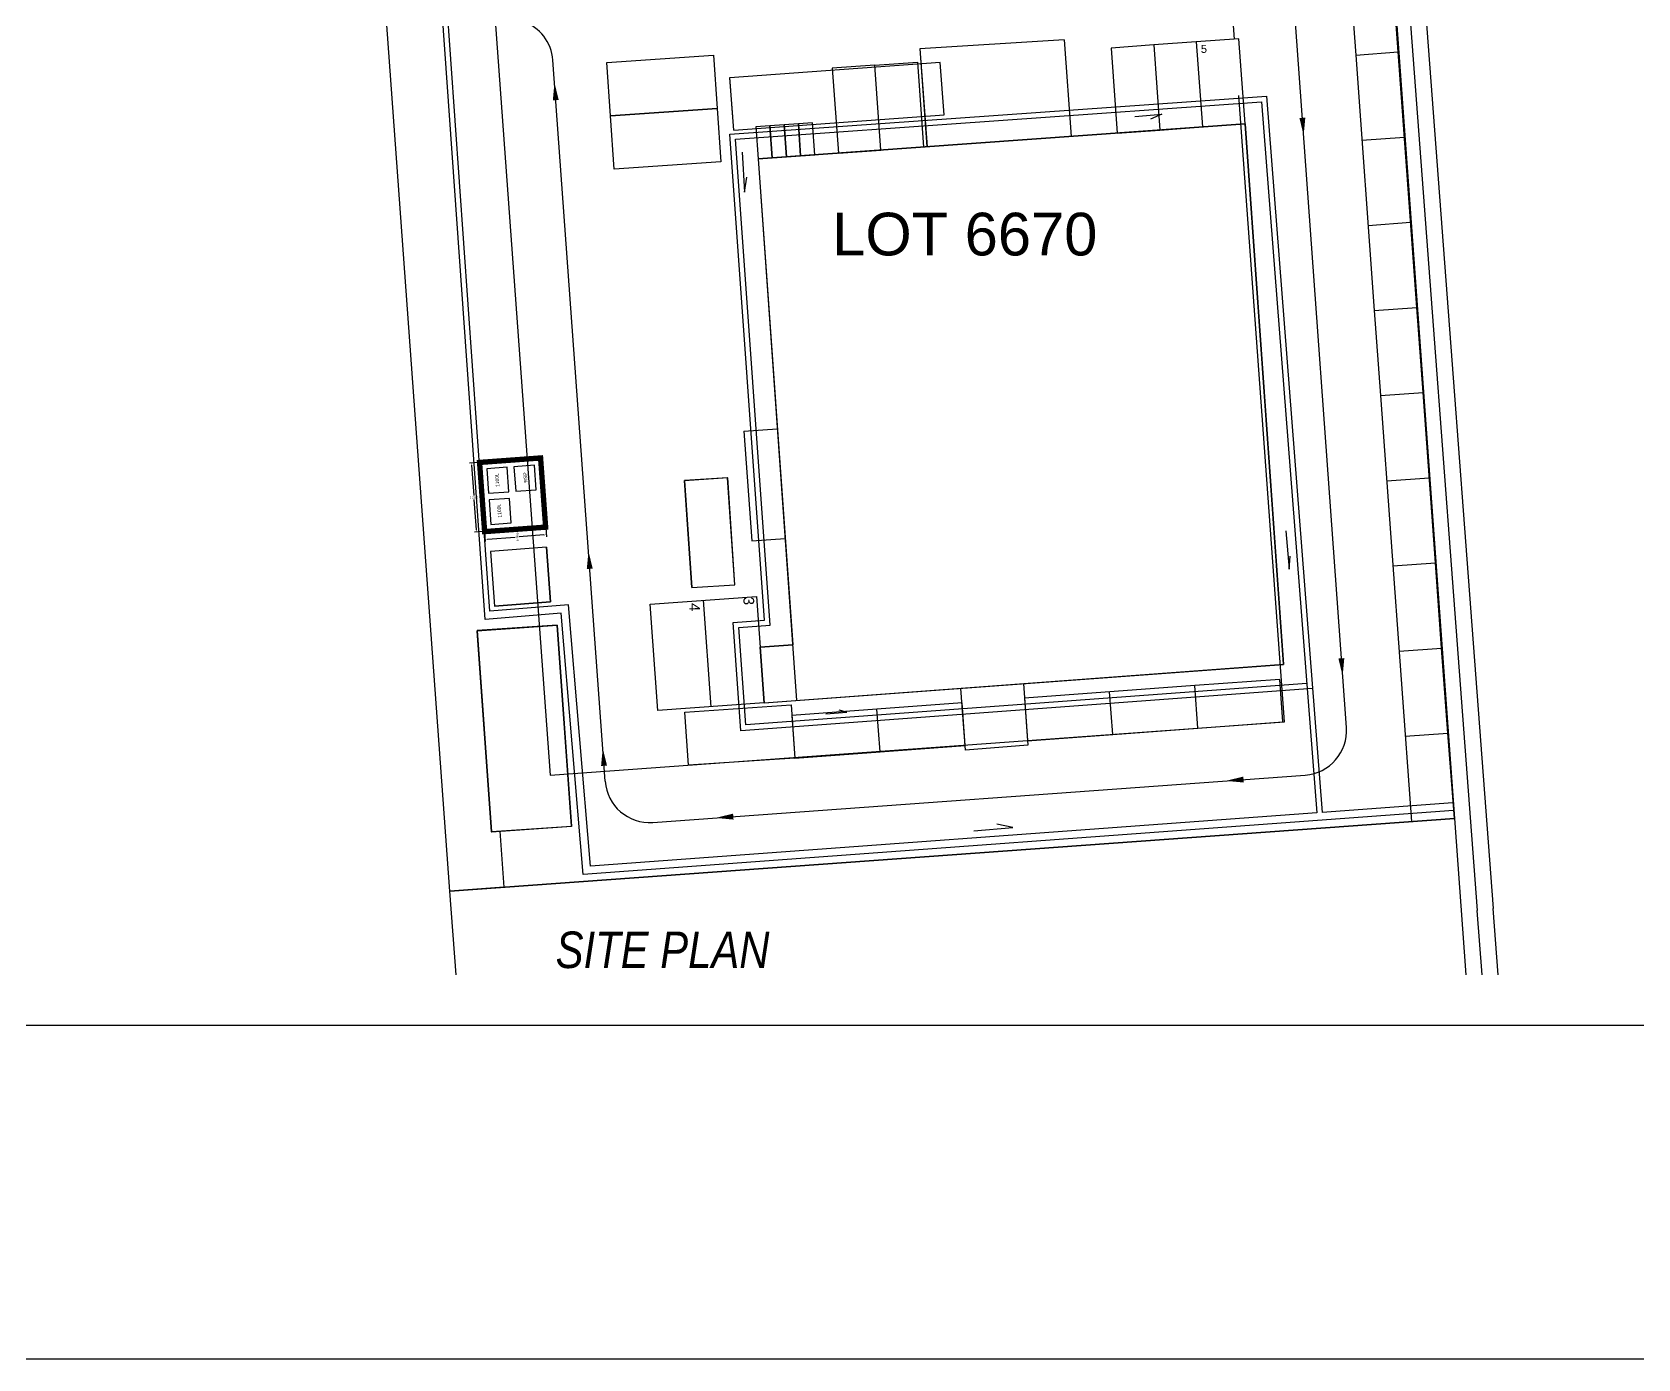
# Model space of a CAD drawing. Extents: x 134044 to 2458691, y -1196082 to 3409924.
# Drawn here: x 134722.6 to 134866.9, y 153138.3 to 153257.6 of the extents above; entities that cross this region are included whole.
import ezdxf

# ---------------------------------------------------------------- set-up
doc = ezdxf.new("R2010")
doc.units = 0
doc.linetypes.add('HIDDEN', pattern=[0.375, 0.25, -0.125])
doc.layers.get('DEFPOINTS').update_dxf_attribs({"linetype": 'CONTINUOUS'})
for name, color, linetype in [('$DRAIN', 5, 'CONTINUOUS'), ('$LOTMLK', 7, 'CONTINUOUS'), ('000_-_ARCHITECT', 251, 'CONTINUOUS'), ('000_-_BORDER', 7, 'CONTINUOUS'), ('000_-_BORDER_BGN', 7, 'CONTINUOUS'), ('000_-_LABEL', 7, 'CONTINUOUS'), ('000_-_LAYOUT', 7, 'CONTINUOUS'), ('000_-_PARKING', 7, 'CONTINUOUS'), ('000_-_SETBACK_LINE', 6, 'CONTINUOUS'), ('000_-_TRAFIK', 7, 'HIDDEN'), ('BUILD', 8, 'CONTINUOUS'), ('ESCAPE_LINE', 80, 'CONTINUOUS'), ('Z-VIEWPORTS', 7, 'CONTINUOUS')]:
    doc.layers.add(name, color=color, linetype=linetype)
doc.styles.add('ARIAL_NARROW_ITALIC', font='ARIALNI.TTF')
doc.styles.get("Standard").update_dxf_attribs({"font": 'arial.ttf'})
doc.dimstyles.get("Standard").update_dxf_attribs({"dimtxt": 0.18, "dimasz": 0.18, "dimexe": 0.18, "dimexo": 0.0625, "dimgap": 0.09, "dimtad": 0, "dimtih": 1, "dimtoh": 1, "dimzin": 0, "dimcen": 0.09, "dimazin": 3, "dimtfac": 1, "dimtofl": 0, "dimtmove": 0, "dimatfit": 3})

# ---------------------------------------------------------------- blocks, each defined once
blk = doc.blocks.new('*D59')
at = {"layer": '000_-_LABEL', "color": 0, "linetype": 'BYBLOCK'}
for p, q in [((134762.72, 153218.9, 0), (134761.88, 153218.84, 0)), ((134762.07, 153218.65, 0), (134762.27, 153215.93, 0)), ((134762.5, 153212.83, 0), (134762.3, 153215.57, 0)), ((134763.18, 153212.68, 0), (134762.33, 153212.62, 0))]:
    blk.add_line(p, q, dxfattribs=at)
for points in [[(134762.1, 153218.65, 0), (134762.04, 153218.65, 0), (134762.06, 153218.85, 0)], [(134762.53, 153212.83, 0), (134762.46, 153212.83, 0), (134762.51, 153212.63, 0)]]:
    blk.add_solid(points, dxfattribs=at)
at = {"layer": 'DEFPOINTS', "color": 0, "linetype": 'BYBLOCK'}
for p in [(134762.06, 153218.85, 0), (134762.78, 153218.9, 0), (134763.24, 153212.68, 0)]:
    blk.add_point(p, dxfattribs=at)
at = {"layer": '000_-_LABEL', "color": 0}
blk.add_text('6.2346', height=0.18, dxfattribs=at).set_placement((134761.9, 153215.66, 0))
blk = doc.blocks.new('*D60')
at = {"layer": '000_-_LABEL', "color": 0, "linetype": 'BYBLOCK'}
for p, q in [((134763.24, 153212.62, 0), (134763.3, 153211.81, 0)), ((134768.57, 153212.38, 0), (134766.35, 153212.21, 0)), ((134768.73, 153213.02, 0), (134768.79, 153212.21, 0)), ((134763.49, 153212, 0), (134765.98, 153212.19, 0))]:
    blk.add_line(p, q, dxfattribs=at)
for points in [[(134768.57, 153212.41, 0), (134768.58, 153212.34, 0), (134768.77, 153212.39, 0)], [(134763.49, 153212.04, 0), (134763.49, 153211.97, 0), (134763.29, 153211.99, 0)]]:
    blk.add_solid(points, dxfattribs=at)
at = {"layer": 'DEFPOINTS', "color": 0, "linetype": 'BYBLOCK'}
for p in [(134763.24, 153212.68, 0), (134768.72, 153213.09, 0), (134763.29, 153211.99, 0)]:
    blk.add_point(p, dxfattribs=at)
at = {"layer": '000_-_LABEL', "color": 0}
blk.add_text('5.4993', height=0.18, rotation=90, dxfattribs=at).set_placement((134766.26, 153211.82, 0))

msp = doc.modelspace()

# ---------------------------------------------------------------- linework, layer by layer
at = {"layer": '$DRAIN', "color": 0, "linetype": 'BYBLOCK'}
for p, q in [((134844.425, 153285.186, 0), (134852.457, 153178.642, 0)), ((134845.859, 153285.306, 0), (134853.888, 153178.808, 0)), ((134763.289, 153204.787, 0), (134758.183, 153276.779, 0)), ((134763.717, 153205.528, 0), (134758.661, 153276.813, 0)), ((134785.283, 153248.41, 0), (134833.508, 153251.832, 0)), ((134785.796, 153247.965, 0), (134833.067, 153251.32, 0)), ((134833.067, 153251.32, 0), (134838.04, 153187.408, 0)), ((134833.508, 153251.832, 0), (134838.518, 153187.443, 0)), ((134821.67, 153250.008, 0), (134824.12, 153250.193, 0)), ((134824.12, 153250.193, 0), (134823.103, 153249.764, 0)), ((134788.387, 153204.72, 0), (134785.283, 153248.41, 0)), ((134788.899, 153204.275, 0), (134785.796, 153247.965, 0)), ((134786.374, 153246.787, 0), (134786.611, 153243.197, 0)), ((134786.611, 153243.197, 0), (134786.813, 153244.534, 0)), ((134835.246, 153212.74, 0), (134835.552, 153209.303, 0)), ((134835.552, 153209.303, 0), (134835.651, 153210.488, 0)), ((134770.132, 153205.352, 0), (134763.289, 153204.787, 0)), ((134770.774, 153206.111, 0), (134763.717, 153205.528, 0)), ((134772.103, 153181.856, 0), (134770.132, 153205.352, 0)), ((134772.746, 153182.608, 0), (134770.774, 153206.111, 0)), ((134785.584, 153204.52, 0), (134788.387, 153204.72, 0)), ((134786.279, 153194.791, 0), (134785.584, 153204.52, 0)), ((134786.096, 153204.075, 0), (134788.899, 153204.275, 0)), ((134786.723, 153195.305, 0), (134786.096, 153204.075, 0)), ((134837.651, 153198.593, 0), (134786.279, 153194.791, 0)), ((134837.135, 153199.036, 0), (134786.723, 153195.305, 0)), ((134793.921, 153196.303, 0), (134795.782, 153196.451, 0)), ((134795.782, 153196.451, 0), (134795.097, 153196.63, 0)), ((134850.261, 153188.307, 0), (134838.518, 153187.443, 0)), ((134850.312, 153187.605, 0), (134772.103, 153181.856, 0)), ((134838.04, 153187.408, 0), (134772.746, 153182.608, 0)), ((134810.71, 153186.08, 0), (134809.277, 153186.382, 0)), ((134807.216, 153185.805, 0), (134810.71, 153186.08, 0)), ((134852.892, 153172.849, 0), (134852.457, 153178.642, 0)), ((134854.335, 153172.849, 0), (134853.888, 153178.808, 0))]:
    msp.add_line(p, q, dxfattribs=at)
at = {"layer": '$LOTMLK', "color": 0, "linetype": 'BYBLOCK'}
for p, q in [((134760.12, 153180.37, 0), (134748.295, 153342.967, 0)), ((134839.627, 153334.912, 0), (134850.42, 153186.911, 0)), ((134850.42, 153186.911, 0), (134760.12, 153180.37, 0)), ((134760.12, 153180.368, 0), (134850.42, 153186.911, 0)), ((134850.42, 153186.911, 0), (134851.44, 153172.849, 0)), ((134760.668, 153172.849, 0), (134760.12, 153180.368, 0))]:
    msp.add_line(p, q, dxfattribs=at)
at = {"layer": '000_-_ARCHITECT', "color": 0, "linetype": 'BYBLOCK'}
for p, q in [((134787.813, 153246.175, 0), (134831.589, 153249.33, 0)), ((134831.589, 153249.33, 0), (134835.056, 153200.747, 0)), ((134787.813, 153246.175, 0), (134791.286, 153197.498, 0)), ((134786.541, 153221.711, 0), (134789.543, 153221.925, 0)), ((134786.541, 153221.711, 0), (134787.244, 153211.856, 0)), ((134768.216, 153219.299, 0), (134762.759, 153218.9, 0)), ((134762.759, 153218.9, 0), (134763.187, 153212.68, 0)), ((134768.671, 153213.081, 0), (134768.216, 153219.299, 0)), ((134785.072, 153217.515, 0), (134781.218, 153217.267, 0)), ((134781.873, 153207.667, 0), (134781.218, 153217.267, 0)), ((134785.728, 153207.914, 0), (134785.072, 153217.515, 0)), ((134763.187, 153212.68, 0), (134768.671, 153213.081, 0)), ((134768.803, 153211.275, 0), (134763.769, 153210.887, 0)), ((134763.769, 153210.887, 0), (134764.127, 153205.996, 0)), ((134768.803, 153211.275, 0), (134769.161, 153206.384, 0)), ((134787.244, 153211.856, 0), (134790.246, 153212.07, 0)), ((134781.873, 153207.667, 0), (134785.728, 153207.914, 0)), ((134769.161, 153206.384, 0), (134764.127, 153205.996, 0)), ((134762.571, 153203.78, 0), (134769.751, 153204.264, 0)), ((134763.854, 153185.695, 0), (134762.571, 153203.78, 0)), ((134762.571, 153203.78, 0), (134763.822, 153185.693, 0)), ((134769.751, 153204.264, 0), (134771.044, 153186.193, 0)), ((134788.003, 153202.296, 0), (134790.929, 153202.505, 0)), ((134788.361, 153197.281, 0), (134788.003, 153202.296, 0)), ((134788.361, 153197.281, 0), (134835.056, 153200.747, 0)), ((134806.469, 153193.048, 0), (134806.057, 153198.595, 0)), ((134811.663, 153199.02, 0), (134812.07, 153193.479, 0)), ((134812.07, 153193.479, 0), (134806.469, 153193.048, 0)), ((134771.044, 153186.193, 0), (134763.854, 153185.695, 0))]:
    msp.add_line(p, q, dxfattribs=at)
at = {"layer": '000_-_BORDER', "color": 0, "linetype": 'BYBLOCK'}
for p, q in [((134760.12, 153180.37, 0), (134748.295, 153342.967, 0)), ((134839.627, 153334.912, 0), (134850.42, 153186.911, 0)), ((134850.42, 153186.911, 0), (134760.12, 153180.37, 0))]:
    msp.add_line(p, q, dxfattribs=at)
at = {"layer": '000_-_BORDER_BGN', "color": 0, "linetype": 'BYBLOCK'}
for p, q in [((134831.589, 153249.343, 0), (134787.812, 153246.187, 0)), ((134835.055, 153200.76, 0), (134831.589, 153249.343, 0)), ((134787.812, 153246.187, 0), (134790.928, 153202.517, 0)), ((134785.111, 153217.517, 0), (134781.219, 153217.251, 0)), ((134781.219, 153217.251, 0), (134781.873, 153207.667, 0)), ((134785.728, 153207.914, 0), (134785.111, 153217.517, 0)), ((134768.803, 153211.275, 0), (134763.769, 153210.887, 0)), ((134763.769, 153210.887, 0), (134764.127, 153205.996, 0)), ((134769.161, 153206.384, 0), (134768.803, 153211.275, 0)), ((134781.873, 153207.667, 0), (134785.728, 153207.914, 0)), ((134764.127, 153205.996, 0), (134769.161, 153206.384, 0)), ((134769.75, 153204.277, 0), (134762.57, 153203.792, 0)), ((134762.57, 153203.792, 0), (134763.853, 153185.708, 0)), ((134771.043, 153186.205, 0), (134769.75, 153204.277, 0)), ((134790.928, 153202.517, 0), (134788.002, 153202.309, 0)), ((134788.002, 153202.309, 0), (134788.36, 153197.294, 0)), ((134788.36, 153197.294, 0), (134835.055, 153200.76, 0)), ((134763.853, 153185.708, 0), (134771.043, 153186.205, 0))]:
    msp.add_line(p, q, dxfattribs=at)
at = {"layer": '000_-_LABEL', "color": 0, "linetype": 'BYBLOCK'}
msp.add_line((134847.129, 153232.05, 0), (134847.247, 153230.419, 0), dxfattribs=at)
at = {"layer": '000_-_LABEL', "color": 0, "linetype": 'BYBLOCK', "const_width": 0.48}
msp.add_lwpolyline([(134763.239, 153212.684), (134762.784, 153218.902), (134768.268, 153219.303), (134768.723, 153213.085)], close=True, dxfattribs=at)
at = {"layer": '000_-_LABEL', "color": 0, "linetype": 'BYBLOCK'}
for points in [[(134763.434, 153218.34), (134763.595, 153216.14), (134765.428, 153216.274), (134765.267, 153218.474)], [(134765.873, 153218.519), (134766.034, 153216.319), (134767.868, 153216.453), (134767.707, 153218.653)], [(134763.639, 153215.534), (134763.8, 153213.334), (134765.634, 153213.468), (134765.473, 153215.668)]]:
    msp.add_lwpolyline(points, close=True, dxfattribs=at)
msp.add_solid([(134847.247, 153230.419, 0), (134847.247, 153230.419, 0), (134847.247, 153230.419, 0)], dxfattribs=at)
at = {"layer": '000_-_LAYOUT', "color": 0, "linetype": 'BYBLOCK'}
for p, q in [((134762.759, 153218.9, 0), (134768.216, 153219.299, 0)), ((134763.187, 153212.68, 0), (134762.759, 153218.9, 0)), ((134768.216, 153219.299, 0), (134768.671, 153213.081, 0)), ((134768.671, 153213.081, 0), (134763.187, 153212.68, 0)), ((134763.285, 153203.828, 0), (134762.571, 153203.78, 0)), ((134763.822, 153185.693, 0), (134764.596, 153185.749, 0)), ((134764.596, 153185.749, 0), (134764.961, 153180.721, 0)), ((134764.961, 153180.721, 0), (134760.12, 153180.368, 0))]:
    msp.add_line(p, q, dxfattribs=at)
at = {"layer": '000_-_PARKING', "color": 0, "linetype": 'BYBLOCK'}
for p, q in [((134840.98, 153263.17, 0), (134841.537, 153255.517, 0)), ((134845.363, 153255.795, 0), (134844.807, 153263.448, 0)), ((134823.38, 153256.427, 0), (134819.553, 153256.149, 0)), ((134819.553, 153256.149, 0), (134820.11, 153248.495, 0)), ((134827.206, 153256.705, 0), (134823.38, 153256.427, 0)), ((134823.38, 153256.427, 0), (134823.936, 153248.774, 0)), ((134831.033, 153256.984, 0), (134827.206, 153256.705, 0)), ((134827.206, 153256.705, 0), (134827.763, 153249.052, 0)), ((134831.589, 153249.33, 0), (134831.033, 153256.984, 0)), ((134841.537, 153255.517, 0), (134845.363, 153255.795, 0)), ((134847.033, 153232.836, 0), (134845.363, 153255.795, 0)), ((134774.231, 153254.839, 0), (134783.801, 153255.495, 0)), ((134774.559, 153250.054, 0), (134774.231, 153254.839, 0)), ((134783.801, 153255.495, 0), (134784.129, 153250.71, 0)), ((134798.315, 153254.618, 0), (134794.488, 153254.344, 0)), ((134794.488, 153254.344, 0), (134795.035, 153246.69, 0)), ((134798.315, 153254.618, 0), (134802.142, 153254.891, 0)), ((134798.862, 153246.964, 0), (134798.315, 153254.618, 0)), ((134802.142, 153254.891, 0), (134802.689, 153247.237, 0)), ((134841.537, 153255.517, 0), (134843.206, 153232.557, 0)), ((134784.129, 153250.71, 0), (134774.559, 153250.054, 0)), ((134774.56, 153250.054, 0), (134784.129, 153250.71, 0)), ((134774.888, 153245.27, 0), (134774.56, 153250.054, 0)), ((134784.129, 153250.71, 0), (134784.457, 153245.925, 0)), ((134788.887, 153249.147, 0), (134787.611, 153249.058, 0)), ((134787.611, 153249.058, 0), (134787.812, 153246.187, 0)), ((134791.438, 153249.326, 0), (134788.887, 153249.147, 0)), ((134789.088, 153246.277, 0), (134788.887, 153249.147, 0)), ((134788.887, 153249.147, 0), (134789.088, 153246.277, 0)), ((134790.162, 153249.236, 0), (134790.363, 153246.366, 0)), ((134790.363, 153246.366, 0), (134790.162, 153249.236, 0)), ((134792.714, 153249.415, 0), (134791.438, 153249.326, 0)), ((134791.438, 153249.326, 0), (134791.639, 153246.455, 0)), ((134791.639, 153246.455, 0), (134791.438, 153249.326, 0)), ((134792.915, 153246.545, 0), (134792.714, 153249.415, 0)), ((134820.11, 153248.495, 0), (134823.936, 153248.774, 0)), ((134823.936, 153248.774, 0), (134827.763, 153249.052, 0)), ((134827.763, 153249.052, 0), (134831.589, 153249.33, 0)), ((134795.035, 153246.69, 0), (134798.862, 153246.964, 0)), ((134802.689, 153247.237, 0), (134798.862, 153246.964, 0)), ((134842.093, 153247.864, 0), (134845.92, 153248.142, 0)), ((134784.457, 153245.925, 0), (134774.888, 153245.27, 0)), ((134787.812, 153246.187, 0), (134790.363, 153246.366, 0)), ((134790.363, 153246.366, 0), (134792.915, 153246.545, 0)), ((134842.65, 153240.211, 0), (134846.476, 153240.489, 0)), ((134843.206, 153232.557, 0), (134847.033, 153232.836, 0)), ((134843.206, 153232.557, 0), (134843.763, 153224.904, 0)), ((134847.59, 153225.183, 0), (134847.033, 153232.836, 0)), ((134843.763, 153224.904, 0), (134847.59, 153225.183, 0)), ((134843.763, 153224.904, 0), (134846.546, 153186.638, 0)), ((134848.703, 153209.876, 0), (134847.59, 153225.183, 0)), ((134844.32, 153217.251, 0), (134848.146, 153217.529, 0)), ((134844.876, 153209.598, 0), (134848.703, 153209.876, 0)), ((134849.259, 153202.223, 0), (134848.703, 153209.876, 0)), ((134778.124, 153206.167, 0), (134787.691, 153206.85, 0)), ((134787.691, 153206.85, 0), (134788.374, 153197.282, 0)), ((134778.806, 153196.6, 0), (134778.124, 153206.167, 0)), ((134783.59, 153196.941, 0), (134782.907, 153206.508, 0)), ((134845.433, 153201.945, 0), (134849.259, 153202.223, 0)), ((134849.816, 153194.57, 0), (134849.259, 153202.223, 0)), ((134834.717, 153199.406, 0), (134827.065, 153198.844, 0)), ((134834.998, 153195.579, 0), (134834.717, 153199.406, 0)), ((134827.065, 153198.844, 0), (134811.759, 153197.719, 0)), ((134819.693, 153194.455, 0), (134819.412, 153198.282, 0)), ((134827.346, 153195.017, 0), (134827.065, 153198.844, 0)), ((134788.374, 153197.282, 0), (134778.806, 153196.6, 0)), ((134781.236, 153196.464, 0), (134790.805, 153197.12, 0)), ((134781.564, 153191.68, 0), (134781.236, 153196.464, 0)), ((134790.805, 153197.12, 0), (134791.133, 153192.336, 0)), ((134798.505, 153196.724, 0), (134790.852, 153196.162, 0)), ((134806.158, 153197.286, 0), (134798.505, 153196.724, 0)), ((134798.786, 153192.898, 0), (134798.505, 153196.724, 0)), ((134806.439, 153193.46, 0), (134806.158, 153197.286, 0)), ((134811.759, 153197.719, 0), (134812.04, 153193.893, 0)), ((134790.852, 153196.162, 0), (134791.133, 153192.336, 0)), ((134819.693, 153194.455, 0), (134827.346, 153195.017, 0)), ((134827.346, 153195.017, 0), (134834.998, 153195.579, 0)), ((134812.04, 153193.893, 0), (134819.693, 153194.455, 0)), ((134845.989, 153194.292, 0), (134849.816, 153194.57, 0)), ((134850.42, 153186.911, 0), (134849.816, 153194.57, 0)), ((134791.133, 153192.336, 0), (134781.564, 153191.68, 0)), ((134791.133, 153192.336, 0), (134798.786, 153192.898, 0)), ((134798.786, 153192.898, 0), (134806.439, 153193.46, 0)), ((134846.546, 153186.638, 0), (134850.42, 153186.911, 0))]:
    msp.add_line(p, q, dxfattribs=at)
at = {"layer": '000_-_SETBACK_LINE', "color": 0, "linetype": 'BYBLOCK'}
for p, q in [((134759.076, 153329.077, 0), (134769.133, 153190.794, 0)), ((134830.65, 153256.956, 0), (134825.488, 153327.808, 0)), ((134835.123, 153195.576, 0), (134831.021, 153251.876, 0)), ((134769.133, 153190.794, 0), (134835.123, 153195.576, 0))]:
    msp.add_line(p, q, dxfattribs=at)
at = {"layer": '000_-_TRAFIK', "color": 0, "linetype": 'BYBLOCK'}
for p, q in [((134840.697, 153195.073, 0), (134836.067, 153259.254, 0)), ((134802.362, 153256.082, 0), (134802.996, 153247.273, 0)), ((134815.342, 153256.882, 0), (134802.368, 153256.079, 0)), ((134802.368, 153256.079, 0), (134803.003, 153247.27, 0)), ((134815.336, 153256.884, 0), (134815.961, 153248.206, 0)), ((134815.342, 153256.882, 0), (134815.967, 153248.204, 0)), ((134774.073, 153190.247, 0), (134769.372, 153255.059, 0)), ((134804.196, 153254.849, 0), (134785.288, 153253.482, 0)), ((134804.537, 153250.136, 0), (134804.196, 153254.849, 0)), ((134785.624, 153248.755, 0), (134785.282, 153253.486, 0)), ((134785.629, 153248.768, 0), (134785.288, 153253.482, 0)), ((134785.624, 153248.755, 0), (134804.53, 153250.138, 0)), ((134778.348, 153186.55, 0), (134837, 153190.8, 0))]:
    msp.add_line(p, q, dxfattribs=at)
for centre, start, end in [((134765.386, 153254.77, 0), 4.14851, 70.84208), ((134836.711, 153194.786, 0), 274.14415, 4.12595), ((134778.059, 153190.536, 0), 184.14851, 274.14415)]:
    msp.add_arc(centre, 3.997, start, end, dxfattribs=at)
for points in [[(134769.368, 153251.439, 0), (134769.517, 153253.052, 0), (134769.899, 153251.477, 0)], [(134836.477, 153249.862, 0), (134836.859, 153248.287, 0), (134837.008, 153249.901, 0)], [(134772.423, 153209.318, 0), (134772.573, 153210.932, 0), (134772.954, 153209.357, 0)], [(134839.982, 153201.275, 0), (134840.363, 153199.7, 0), (134840.513, 153201.313, 0)], [(134773.706, 153191.621, 0), (134773.856, 153193.235, 0), (134774.238, 153191.659, 0)], [(134831.437, 153190.664, 0), (134829.861, 153190.283, 0), (134831.475, 153190.132, 0)], [(134785.573, 153187.334, 0), (134783.998, 153186.953, 0), (134785.612, 153186.802, 0)]]:
    msp.add_solid(points, dxfattribs=at)
at = {"layer": 'ESCAPE_LINE', "color": 0}
msp.add_lwpolyline([(134608.229, 153168.329), (135368.229, 153168.329), (135368.229, 153528.329), (134608.229, 153528.329)], close=True, dxfattribs=at)
at = {"layer": 'Z-VIEWPORTS', "color": 0}
msp.add_lwpolyline([(134578.229, 153138.329), (135398.229, 153138.329), (135398.229, 153558.329), (134578.229, 153558.329)], close=True, dxfattribs=at)

# ---------------------------------------------------------------- texts
at = {"layer": '000_-_LABEL', "color": 0, "linetype": 'BYBLOCK'}
for s, height, rotation, p in [('LOT 6670', 3.8367, 359.98104, (134794.479, 153237.511, 0)), ('1100L', 0.3197, 94.18535, (134764.567, 153216.709, 0)), ('RSP', 0.3197, 94.18535, (134767.097, 153217.102, 0)), ('1100L', 0.3197, 94.18535, (134764.762, 153213.953, 0))]:
    msp.add_text(s, height=height, rotation=rotation, dxfattribs=at).set_placement(p)
at = {"layer": '000_-_PARKING', "color": 0, "linetype": 'BYBLOCK'}
for s, height, rotation, p in [('5', 0.719, 359.98462, (134827.615, 153255.713, 0)), ('3', 0.959, 270.38984, (134786.503, 153206.824, 0)), ('4', 0.959, 270.38984, (134781.627, 153206.265, 0))]:
    msp.add_text(s, height=height, rotation=rotation, dxfattribs=at).set_placement(p)
at = {"layer": 'BUILD', "color": 0, "linetype": 'BYBLOCK', "style": 'ARIAL_NARROW_ITALIC'}
msp.add_text('SITE PLAN ', height=3.2812, dxfattribs=at).set_placement((134769.624, 153173.458))

# ---------------------------------------------------------------- dimensions: what is measured, and where the dimension line sits
at = {"layer": '000_-_LABEL', "color": 0, "linetype": 'BYBLOCK'}
dim = msp.add_linear_dim(base=(134762.057, 153218.849, 0), p1=(134763.239, 153212.684, 0), p2=(134762.784, 153218.902, 0), angle=94.18535, dimstyle='STANDARD', override={"dimtxt": 0.18, "dimasz": 0.2}, dxfattribs=at)
dim.commit()
dim.dimension.update_dxf_attribs({"geometry": '*D59', "text_midpoint": (134762.284, 153215.748, 0), "dimtype": 161})
dim = msp.add_linear_dim(base=(134763.289, 153211.99, 0), p1=(134768.723, 153213.085, 0), p2=(134763.239, 153212.684, 0), angle=184.18535, dimstyle='STANDARD', override={"dimtxt": 0.18, "dimasz": 0.2}, dxfattribs=at)
dim.commit()
dim.dimension.update_dxf_attribs({"geometry": '*D60', "text_midpoint": (134766.167, 153212.201, 0), "dimtype": 161, "text_rotation": 90})

doc.saveas('drawing.dxf')
